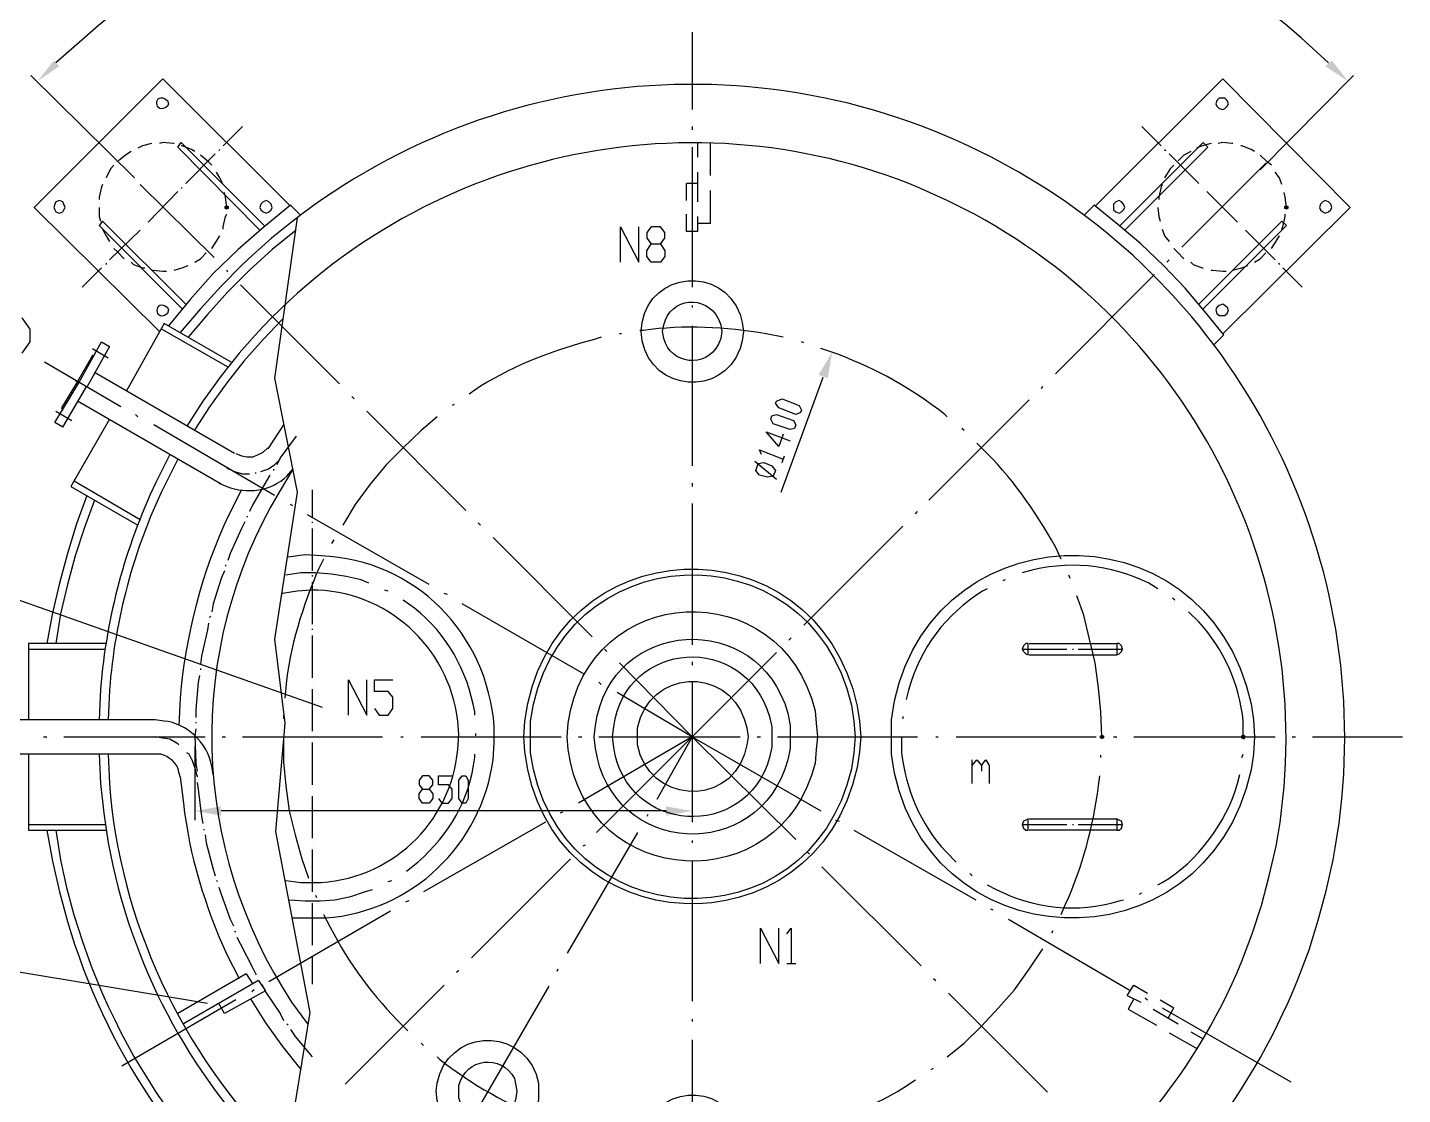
# Model space of a CAD drawing. Header units: millimetres. Extents: x -2210 to 6171, y -6737 to 5572.
# Drawn here: x -856 to 1494, y -5194 to -3371 of the extents above; entities that cross this region are included whole.
import ezdxf

# ---------------------------------------------------------------- set-up
doc = ezdxf.new("R2010")
doc.units = ezdxf.units.MM
doc.layers.add('1', color=7, linetype='Continuous')

msp = doc.modelspace()

# ---------------------------------------------------------------- hatches: boundary and pattern name
h = msp.add_hatch(color=0)
h.dxf.hatch_style = 2
h.paths.add_polyline_path([(-801.6, -3437.6), (-811.3, -3427.9), (-838.5, -3462.9)])
h = msp.add_hatch(color=0)
h.dxf.hatch_style = 2
h.paths.add_polyline_path([(1373.5, -3427.9), (1361.9, -3437.6), (1400.8, -3462.9)])
h = msp.add_hatch(color=0)
h.dxf.hatch_style = 2
h.paths.add_polyline_path([(-515.6, -3682.7), (-519.5, -3680.8), (-519.5, -3676.9), (-515.6, -3674.9), (-511.7, -3676.9), (-511.7, -3680.8)])
h = msp.add_hatch(color=0)
h.dxf.hatch_style = 2
h.paths.add_polyline_path([(1295.7, -3682.7), (1291.8, -3680.8), (1291.8, -3676.9), (1295.7, -3674.9), (1299.6, -3676.9), (1299.6, -3680.8)])
h = msp.add_hatch(color=0)
h.dxf.hatch_style = 2
h.paths.add_polyline_path([(496.1, -3964.8), (511.7, -3970.7), (519.4, -3925.9)])
h = msp.add_hatch(color=0)
h.dxf.hatch_style = 2
h.paths.add_polyline_path([(980.5, -4587.4), (976.6, -4585.5), (976.6, -4581.6), (980.5, -4579.6), (984.4, -4581.6), (984.4, -4585.5)])
h = msp.add_hatch(color=0)
h.dxf.hatch_style = 2
h.paths.add_polyline_path([(1221.8, -4587.4), (1217.9, -4585.5), (1217.9, -4581.6), (1221.8, -4579.6), (1223.7, -4579.6), (1225.7, -4581.6), (1225.7, -4585.5), (1223.7, -4587.4)])
h = msp.add_hatch(color=0)
h.dxf.hatch_style = 2
h.paths.add_polyline_path([(-525.3, -4702.2), (-525.3, -4717.8), (-570, -4710)])
h = msp.add_hatch(color=0)
h.dxf.hatch_style = 2
h.paths.add_polyline_path([(235.4, -4702.2), (235.4, -4717.8), (280.1, -4710)])

# ---------------------------------------------------------------- linework, layer by layer
at = {"layer": '1', "color": 0, "lineweight": 25}
for points in [[(280.1, -3379.2), (280.1, -3511.5)], [(-673.2, -3628.3), (-850.2, -3453.2)], [(1251, -3614.6), (1410.5, -3453.2)], [(-624.5, -3459), (-844.4, -3678.8), (-630.4, -3890.9)], [(-406.6, -3676.9), (-624.5, -3459)], [(968.9, -3676.9), (1186.8, -3459)], [(1186.8, -3459), (1404.7, -3678.8), (1186.8, -3894.8)], [(1196.5, -3501.8), (1194.5, -3496), (1190.7, -3492.1), (1186.8, -3492.1), (1180.9, -3492.1), (1177, -3496), (1175.1, -3501.8), (1177, -3505.7), (1180.9, -3509.6), (1186.8, -3511.5), (1190.7, -3509.6), (1194.5, -3505.7), (1196.5, -3501.8)], [(-488.3, -3540.7), (-521.4, -3573.8)], [(280.1, -3540.7), (280.1, -3546.5)], [(1048.6, -3540.7), (1081.7, -3573.8)], [(-644, -3569.9), (-659.5, -3573.8), (-667.3, -3577.7)], [(-605.1, -3569.9), (-607, -3569.9), (-624.5, -3567.9), (-630.4, -3569.9)], [(-599.2, -3575.7), (-593.4, -3567.9), (-451.4, -3710)], [(289.9, -3593.2), (289.9, -3567.9)], [(311.3, -3624.4), (311.3, -3569.9)], [(1161.5, -3575.7), (1153.7, -3567.9), (1011.7, -3710)], [(1167.3, -3569.9), (1151.7, -3573.8), (1142, -3577.7)], [(1204.3, -3569.9), (1202.3, -3569.9), (1186.8, -3567.9), (1179, -3569.9)], [(-679, -3583.5), (-688.7, -3589.3), (-700.4, -3599.1)], [(-599.2, -3575.7), (-459.2, -3717.8)], [(-570, -3583.5), (-575.9, -3579.6), (-591.4, -3573.8), (-593.4, -3573.8)], [(-535, -3587.4), (-585.6, -3638)], [(-540.9, -3606.9), (-546.7, -3601), (-560.3, -3589.3)], [(-527.2, -3579.6), (-529.2, -3581.6)], [(280.1, -3575.7), (280.1, -3815)], [(1161.5, -3575.7), (1019.4, -3717.8)], [(1087.5, -3579.6), (1089.5, -3581.6)], [(1095.3, -3587.4), (1145.9, -3638)], [(1132.3, -3583.5), (1120.6, -3589.3), (1110.9, -3599.1)], [(1241.2, -3583.5), (1235.4, -3579.6), (1219.8, -3573.8), (1217.9, -3573.8)], [(1270.4, -3606.9), (1262.6, -3601), (1251, -3589.3)], [(-708.2, -3606.9), (-714, -3612.7), (-721.8, -3628.3), (-721.8, -3628.3)], [(-521.4, -3639.9), (-527.2, -3628.3), (-533.1, -3618.5)], [(289.9, -3669.1), (289.9, -3618.5)], [(1103.1, -3606.9), (1097.3, -3612.7), (1087.5, -3628.3), (1087.5, -3628.3)], [(1116.7, -3746.9), (1260.7, -3603)], [(1287.9, -3639.9), (1284, -3628.3), (1276.3, -3618.5)], [(-727.6, -3639.9), (-729.6, -3643.8), (-733.5, -3661.3), (-733.5, -3665.2)], [(-537, -3764.4), (-663.4, -3639.9)], [(270.4, -3667.2), (270.4, -3638)], [(289.9, -3638), (270.4, -3638)], [(1083.6, -3639.9), (1081.7, -3643.8), (1077.8, -3661.3), (1077.8, -3665.2)], [(-599.2, -3651.6), (-649.8, -3704.1)], [(-591.4, -3645.8), (-593.4, -3645.8)], [(-515.6, -3678.8), (-517.5, -3661.3), (-519.5, -3653.5)], [(311.3, -3706.1), (311.3, -3649.7)], [(1153.7, -3645.8), (1153.7, -3645.8)], [(1159.5, -3651.6), (1212.1, -3704.1)], [(1295.7, -3678.8), (1293.8, -3661.3), (1291.8, -3653.5)], [(-791.8, -3678.8), (-793.8, -3673), (-795.7, -3669.1), (-801.6, -3667.2), (-807.4, -3669.1), (-809.3, -3673), (-811.3, -3678.8), (-809.3, -3682.7), (-807.4, -3686.6), (-801.6, -3688.6), (-795.7, -3686.6), (-793.8, -3682.7), (-791.8, -3678.8)], [(-733.5, -3678.8), (-733.5, -3694.4), (-731.5, -3702.2)], [(-406.6, -3674.9), (-451.4, -3711.9), (-496.1, -3750.8), (-538.9, -3791.7), (-577.8, -3836.4), (-614.8, -3881.2)], [(-437.8, -3678.8), (-439.7, -3673), (-443.6, -3669.1), (-447.5, -3667.2), (-453.3, -3669.1), (-457.2, -3673), (-459.2, -3678.8), (-457.2, -3682.7), (-453.3, -3686.6), (-447.5, -3688.6), (-443.6, -3686.6), (-439.7, -3682.7), (-437.8, -3678.8)], [(-389.1, -3692.5), (-406.6, -3674.9)], [(949.4, -3692.5), (966.9, -3674.9)], [(1188.7, -3896.7), (1155.6, -3855.9), (1122.6, -3817), (1085.6, -3778.1), (1046.7, -3741.1), (1007.8, -3708), (966.9, -3674.9)], [(1019.4, -3678.8), (1017.5, -3673), (1013.6, -3669.1), (1009.7, -3667.2), (1003.9, -3669.1), (1000, -3673), (1000, -3678.8), (1000, -3682.7), (1003.9, -3686.6), (1009.7, -3688.6), (1013.6, -3686.6), (1017.5, -3682.7), (1019.4, -3678.8)], [(1075.9, -3678.8), (1077.8, -3694.4), (1079.8, -3702.2)], [(1373.5, -3678.8), (1371.6, -3673), (1367.7, -3669.1), (1361.9, -3667.2), (1358, -3669.1), (1354.1, -3673), (1352.1, -3678.8), (1354.1, -3682.7), (1358, -3686.6), (1361.9, -3688.6), (1367.7, -3686.6), (1371.6, -3682.7), (1373.5, -3678.8)], [(-727.6, -3702.2), (-733.5, -3710), (-591.4, -3852)], [(-727.6, -3702.2), (-585.6, -3844.2)], [(-657.6, -3710), (-657.6, -3710)], [(-521.4, -3715.8), (-521.4, -3711.9), (-517.5, -3694.4), (-515.6, -3690.5)], [(-395, -3696.4), (-433.9, -3970.7)], [(157.6, -3772.2), (157.6, -3711.9), (188.7, -3772.2), (188.7, -3711.9)], [(210.1, -3772.2), (202.3, -3762.5), (202.3, -3752.8), (210.1, -3741.1), (225.7, -3741.1), (233.5, -3731.4), (233.5, -3721.6), (225.7, -3711.9), (210.1, -3711.9), (202.3, -3721.6), (202.3, -3731.4), (210.1, -3741.1)], [(270.4, -3719.7), (270.4, -3690.5)], [(289.9, -3719.7), (289.9, -3694.4)], [(311.3, -3706.1), (289.9, -3706.1)], [(1287.9, -3702.2), (1145.9, -3844.2)], [(1287.9, -3702.2), (1295.7, -3710), (1153.7, -3852)], [(1217.9, -3710), (1217.9, -3710)], [(1287.9, -3715.8), (1289.9, -3711.9), (1293.8, -3694.4), (1293.8, -3690.5)], [(-727.6, -3715.8), (-721.8, -3727.5), (-716, -3737.2)], [(-663.4, -3717.8), (-716, -3768.3)], [(-396.9, -3717.8), (-437.8, -3750.8), (-476.7, -3785.8), (-513.6, -3822.8), (-548.6, -3861.7), (-581.7, -3900.6)], [(-540.9, -3748.9), (-537, -3743), (-527.2, -3727.5), (-527.2, -3727.5)], [(289.9, -3719.7), (270.4, -3719.7)], [(1083.6, -3715.8), (1087.5, -3727.5), (1095.3, -3737.2)], [(1225.7, -3717.8), (1276.3, -3768.3)], [(1270.4, -3748.9), (1274.3, -3743), (1284, -3727.5), (1284, -3727.5)], [(-708.2, -3748.9), (-702.3, -3754.7), (-690.7, -3766.4)], [(-570, -3772.2), (-560.3, -3766.4), (-550.6, -3756.7)], [(225.7, -3741.1), (233.5, -3752.8), (233.5, -3762.5), (225.7, -3772.2), (210.1, -3772.2)], [(1103.1, -3748.9), (1108.9, -3754.7), (1120.6, -3766.4)], [(1241.2, -3772.2), (1251, -3766.4), (1260.7, -3756.7)], [(-729.6, -3782), (-762.7, -3815)], [(-721.8, -3774.2), (-721.8, -3776.1)], [(-679, -3772.2), (-675.1, -3776.1), (-659.5, -3782), (-655.7, -3782)], [(-605.1, -3785.8), (-591.4, -3782), (-581.7, -3778.1)], [(1091.4, -3772.2), (1095.3, -3768.3)], [(1132.3, -3772.2), (1136.2, -3776.1), (1151.7, -3782), (1153.7, -3782)], [(1204.3, -3785.8), (1219.8, -3782), (1229.6, -3778.1)], [(1282.1, -3774.2), (1284, -3776.1)], [(1289.9, -3782), (1322.9, -3815)], [(-644, -3785.8), (-642, -3785.8), (-624.5, -3787.8), (-618.7, -3787.8)], [(-513.6, -3789.7), (-515.6, -3785.8)], [(900.8, -3962.9), (1070, -3793.6)], [(1167.3, -3785.8), (1169.3, -3785.8), (1186.8, -3787.8), (1192.6, -3787.8)], [(-323, -3980.4), (-492.2, -3811.1)], [(280.1, -3846.2), (280.1, -3850)], [(1196.5, -3853.9), (1194.5, -3850), (1190.7, -3846.2), (1186.8, -3844.2), (1180.9, -3846.2), (1177, -3850), (1175.1, -3853.9), (1177, -3859.8), (1180.9, -3863.7), (1186.8, -3863.7), (1190.7, -3863.7), (1194.5, -3859.8), (1196.5, -3853.9)], [(-865.8, -3867.6), (-852.2, -3887), (-852.2, -3908.4), (-865.8, -3927.9)], [(-507.8, -3943.4), (-622.6, -3877.3), (-686.8, -3992.1)], [(-420.2, -3869.5), (-453.3, -3904.5), (-486.4, -3941.5), (-515.6, -3978.5), (-544.8, -4019.3), (-570, -4058.2)], [(-626.5, -3887), (-513.6, -3951.2)], [(159.5, -3894.8), (155.6, -3894.8)], [(280.1, -3881.2), (280.1, -4120.5)], [(1171.2, -3914.2), (1188.7, -3896.7)], [(-768.5, -3978.5), (-729.6, -3908.4), (-716, -3916.2)], [(-716, -3916.2), (-754.9, -3986.2)], [(-745.1, -3920.1), (-717.9, -3935.7)], [(470.8, -3910.4), (466.9, -3908.4)], [(-696.5, -4019.3), (-826.9, -3943.4)], [(-741.3, -3931.8), (-745.1, -3931.8), (-770.4, -3976.5)], [(-502, -4099.1), (-741.3, -3960.9)], [(-433.9, -3970.7), (-395, -4165.2)], [(431.9, -4165.2), (503.9, -3968.7)], [(-795.7, -4054.3), (-809.3, -4046.5), (-768.5, -3978.5)], [(-770.4, -3976.5), (-797.7, -4021.3)], [(-795.7, -4054.3), (-754.9, -3984.3)], [(-774.3, -3974.6), (-766.5, -3978.5)], [(877.4, -3988.2), (879.4, -3984.3)], [(-525.3, -4151.6), (-770.4, -4009.6)], [(-297.7, -4005.7), (-301.6, -4001.8)], [(-126.5, -4015.4), (-130.4, -4017.4)], [(465, -4029), (457.2, -4032.9), (428, -4021.3), (422.2, -4013.5), (424.1, -4009.6), (433.8, -4005.7), (463, -4017.4), (466.9, -4025.1), (465, -4029)], [(684.8, -4178.8), (856, -4007.6)], [(-807.4, -4027.1), (-780.2, -4042.7)], [(-797.7, -4021.3), (-795.7, -4025.1)], [(-716, -4040.7), (-782.1, -4155.5)], [(-667.3, -4036.8), (-671.2, -4032.9)], [(-155.7, -4036.8), (-182.9, -4060.2), (-214, -4089.3), (-243.2, -4118.5), (-270.4, -4151.6), (-295.7, -4186.6), (-317.1, -4221.6)], [(-107, -4196.4), (-276.3, -4027.1)], [(455.2, -4056.3), (447.5, -4058.2), (418.3, -4048.5), (414.4, -4040.7), (416.3, -4034.9), (424.1, -4032.9), (453.3, -4042.7), (457.2, -4050.4), (455.2, -4056.3)], [(-433.9, -4171.1), (-640.1, -4050.4)], [(-418.3, -4050.4), (-445.5, -4091.3)], [(435.8, -4066), (428, -4087.4), (406.6, -4062.1), (447.5, -4077.7)], [(745.1, -4060.2), (741.2, -4056.3)], [(-396.9, -4069.9), (-424.1, -4106.9), (-430, -4118.5)], [(-500, -4099.1), (-490.3, -4103), (-480.6, -4104.9), (-470.8, -4104.9), (-461.1, -4101), (-453.3, -4097.1), (-445.5, -4089.3)], [(-457.2, -4130.2), (-445.5, -4126.3), (-433.9, -4118.5), (-424.1, -4108.8)], [(424.1, -4143.8), (387.1, -4112.7)], [(398.8, -4101), (394.9, -4093.2), (435.8, -4108.8)], [(433.8, -4114.6), (437.7, -4103)], [(-515.6, -4124.4), (-502, -4130.2), (-488.3, -4134.1), (-476.7, -4134.1)], [(-441.6, -4136), (-447.5, -4145.8), (-470.8, -4186.6), (-476.7, -4198.3)], [(-466.9, -4132.1), (-465, -4132.1)], [(-435.8, -4126.3), (-435.8, -4128.3)], [(418.3, -4138), (408.6, -4139.9), (394.9, -4136), (389.1, -4128.3), (393, -4116.6), (402.7, -4114.6), (416.3, -4120.5), (422.2, -4128.3), (418.3, -4138)], [(-782.1, -4155.5), (-667.3, -4221.6)], [(-776.3, -4145.8), (-663.4, -4211.9)], [(280.1, -4149.7), (280.1, -4155.5)], [(-754.9, -4171.1), (-772.4, -4219.7), (-787.9, -4270.3), (-801.6, -4320.9), (-813.2, -4371.4), (-823, -4424)], [(-741.3, -4178.8), (-758.8, -4225.5), (-774.3, -4274.2), (-787.9, -4322.8), (-799.6, -4373.4), (-807.4, -4424)], [(-395, -4165.2), (-433.9, -4416.2)], [(-369.7, -4161.3), (-369.7, -4208)], [(-480.6, -4206.1), (-480.6, -4208)], [(-402.7, -4188.6), (-406.6, -4186.6)], [(-169.3, -4322.8), (-377.4, -4204.1)], [(280.1, -4184.7), (280.1, -4425.9)], [(661.5, -4202.2), (665.4, -4198.3)], [(-484.4, -4215.8), (-490.3, -4227.5), (-509.7, -4270.3), (-513.6, -4282)], [(-369.7, -4215.8), (-369.7, -4217.8)], [(-369.7, -4227.5), (-369.7, -4299.5)], [(-81.7, -4221.6), (-85.6, -4217.8)], [(470.8, -4392.8), (640.1, -4223.6)], [(-332.7, -4246.9), (-336.6, -4252.8)], [(108.9, -4412.3), (-60.3, -4243)], [(-1062.3, -4282), (-352.2, -4532.9)], [(-519.5, -4299.5), (-525.3, -4313.1), (-538.9, -4355.9), (-540.9, -4369.5)], [(-517.5, -4289.7), (-517.5, -4291.7)], [(-272.4, -4320.9), (-286, -4315), (-311.3, -4309.2), (-336.6, -4305.3), (-363.8, -4303.4), (-389.1, -4303.4), (-414.4, -4307.2)], [(-369.7, -4307.2), (-369.7, -4309.2)], [(-369.7, -4318.9), (-369.7, -4390.9)], [(815.2, -4315), (811.3, -4317)], [(926.1, -4313.1), (924.1, -4307.2)], [(-239.3, -4334.5), (-245.1, -4332.5)], [(-138.1, -4340.3), (-144, -4338.4)], [(980.5, -4583.5), (978.6, -4540.7), (974.7, -4499.9), (968.9, -4457.1), (959.1, -4416.2), (949.4, -4375.3), (937.7, -4342.3)], [(1105, -4350), (1101.2, -4346.2)], [(95.3, -4476.5), (-112.9, -4355.9)], [(-546.7, -4389), (-548.6, -4400.6), (-558.4, -4445.4), (-560.3, -4459)], [(-542.8, -4377.3), (-544.8, -4379.2)], [(-433.9, -4416.2), (-416.4, -4560.2)], [(-369.7, -4398.7), (-369.7, -4400.6)], [(-369.7, -4410.4), (-369.7, -4482.3)], [(445.5, -4418.1), (449.4, -4414.2)], [(-721.8, -4424), (-854.1, -4424), (-854.1, -4554.3)], [(-854.1, -4433.7), (-723.7, -4433.7)], [(134.2, -4437.6), (130.3, -4433.7)], [(280.1, -4583.5), (424.1, -4439.5)], [(854.1, -4424), (850.2, -4424), (846.3, -4427.9), (844.3, -4433.7), (846.3, -4437.6), (850.2, -4441.5), (854.1, -4443.4), (854.1, -4424)], [(844.3, -4433.7), (920.2, -4433.7)], [(856, -4424), (1005.8, -4424)], [(930, -4433.7), (931.9, -4433.7)], [(939.7, -4433.7), (1015.6, -4433.7)], [(1005.8, -4424), (1005.8, -4443.4)], [(1005.8, -4443.4), (1009.7, -4441.5), (1013.6, -4437.6), (1015.6, -4433.7), (1013.6, -4427.9), (1009.7, -4424), (1005.8, -4424)], [(280.1, -4583.5), (155.6, -4457.1)], [(280.1, -4455.1), (280.1, -4460.9)], [(856, -4443.4), (1005.8, -4443.4)], [(-562.3, -4478.5), (-564.2, -4490.1), (-568.1, -4536.8), (-568.1, -4550.4)], [(-560.3, -4466.8), (-560.3, -4468.7)], [(-307.4, -4546.5), (-307.4, -4486.2), (-276.3, -4546.5), (-276.3, -4486.2)], [(-262.7, -4534.9), (-254.9, -4546.5), (-239.3, -4546.5), (-231.5, -4534.9), (-231.5, -4515.4), (-239.3, -4505.7), (-262.7, -4505.7), (-262.7, -4486.2), (-231.5, -4486.2)], [(-369.7, -4492.1), (-369.7, -4492.1)], [(-369.7, -4501.8), (-369.7, -4573.8)], [(124.5, -4494), (120.6, -4490.1)], [(280.1, -4583.5), (151.7, -4507.6)], [(280.1, -4490.1), (280.1, -4729.4)], [(-638.1, -4554.3), (-916.4, -4554.3)], [(-568.1, -4558.2), (-568.1, -4560.2)], [(-418.3, -4546.5), (-418.3, -4552.4)], [(640.1, -4548.5), (640.1, -4552.4)], [(-568.1, -4569.9), (-570, -4581.6), (-568.1, -4628.3), (-566.2, -4641.9)], [(-416.4, -4560.2), (-431.9, -4745)], [(-89.5, -4581.6), (-89.5, -4577.7)], [(-828.8, -4583.5), (-823, -4583.5)], [(-793.8, -4583.5), (-552.5, -4583.5)], [(-597.3, -4597.1), (-599.2, -4595.2), (-612.9, -4587.4), (-624.5, -4585.5), (-638.1, -4583.5)], [(-589.5, -4603), (-589.5, -4603), (-589.5, -4603)], [(-570, -4599.1), (-570, -4725.5)], [(-523.4, -4583.5), (-517.5, -4583.5)], [(-488.3, -4583.5), (-249, -4583.5)], [(-418.3, -4583.5), (-418.3, -4626.3), (-414.4, -4667.2), (-408.6, -4710), (-398.8, -4750.8), (-387.2, -4791.7), (-375.5, -4824.8)], [(-369.7, -4583.5), (-369.7, -4583.5)], [(-369.7, -4593.2), (-369.7, -4665.2)], [(-217.9, -4583.5), (-214, -4583.5)], [(-182.9, -4583.5), (56.4, -4583.5)], [(280.1, -4583.5), (85.6, -4696.4)], [(85.6, -4583.5), (91.4, -4583.5)], [(280.1, -4583.5), (116.7, -4746.9)], [(120.6, -4583.5), (361.9, -4583.5)], [(280.1, -4583.5), (219.8, -4690.5)], [(280.1, -4583.5), (500, -4710)], [(280.1, -4583.5), (457.2, -4758.6)], [(280.1, -4599.1), (280.1, -4725.5)], [(391, -4583.5), (396.9, -4583.5)], [(426.1, -4583.5), (665.4, -4583.5)], [(696.5, -4583.5), (700.4, -4583.5)], [(731.5, -4583.5), (970.8, -4583.5)], [(1000, -4583.5), (1005.8, -4583.5)], [(1035, -4583.5), (1276.3, -4583.5)], [(1305.4, -4583.5), (1311.3, -4583.5)], [(1340.5, -4583.5), (1494.2, -4583.5)], [(-638.1, -4612.7), (-916.4, -4612.7)], [(-854.1, -4612.7), (-854.1, -4743)], [(-566.2, -4649.7), (-570, -4636), (-573.9, -4624.4), (-579.8, -4612.7), (-583.7, -4610.7)], [(758.7, -4663.3), (758.7, -4622.4)], [(758.7, -4632.1), (766.5, -4622.4), (774.3, -4632.1), (774.3, -4641.9)], [(774.3, -4632.1), (782.1, -4622.4), (787.9, -4632.1), (787.9, -4663.3)], [(978.6, -4618.5), (978.6, -4614.6)], [(1219.8, -4618.5), (1221.8, -4612.7)], [(-566.2, -4649.7), (-566.2, -4651.6)], [(-180.9, -4696.4), (-186.8, -4688.6), (-186.8, -4680.8), (-180.9, -4673), (-169.3, -4673), (-163.4, -4665.2), (-163.4, -4657.4), (-169.3, -4649.7), (-180.9, -4649.7), (-186.8, -4657.4), (-186.8, -4665.2), (-180.9, -4673)], [(-153.7, -4688.6), (-147.9, -4696.4), (-136.2, -4696.4), (-130.4, -4688.6), (-130.4, -4673), (-136.2, -4665.2), (-153.7, -4665.2), (-153.7, -4649.7), (-130.4, -4649.7)], [(-112.9, -4696.4), (-118.7, -4688.6), (-118.7, -4657.4), (-112.9, -4649.7), (-107, -4649.7), (-103.1, -4657.4), (-103.1, -4688.6), (-107, -4696.4), (-112.9, -4696.4)], [(-566.2, -4661.3), (-564.2, -4673), (-558.4, -4719.7), (-556.4, -4731.4)], [(-369.7, -4674.9), (-369.7, -4674.9)], [(-169.3, -4673), (-163.4, -4680.8), (-163.4, -4688.6), (-169.3, -4696.4), (-180.9, -4696.4)], [(-369.7, -4684.7), (-369.7, -4756.7)], [(235.4, -4710), (-525.3, -4710)], [(58.4, -4711.9), (54.5, -4713.9)], [(204.3, -4715.8), (202.3, -4719.7)], [(854.1, -4723.6), (850.2, -4725.5), (846.3, -4727.5), (844.3, -4733.3), (846.3, -4739.2), (850.2, -4743), (854.1, -4743), (854.1, -4723.6)], [(1005.8, -4723.6), (1005.8, -4743), (856, -4743)], [(856, -4723.6), (1005.8, -4723.6)], [(1005.8, -4743), (1009.7, -4743), (1013.6, -4739.2), (1015.6, -4733.3), (1013.6, -4727.5), (1009.7, -4725.5), (1005.8, -4723.6)], [(-854.1, -4733.3), (-723.7, -4733.3)], [(-854.1, -4743), (-721.8, -4743)], [(-554.5, -4741.1), (-554.5, -4743)], [(-431.9, -4745), (-373.6, -5054.3)], [(29.2, -4729.4), (-179, -4848.1)], [(186.8, -4746.9), (66.1, -4953.2)], [(525.3, -4725.5), (531.1, -4727.5)], [(556.4, -4743), (764.6, -4861.7)], [(844.3, -4733.3), (920.2, -4733.3)], [(930, -4733.3), (931.9, -4733.3)], [(939.7, -4733.3), (1015.6, -4733.3)], [(-552.5, -4750.8), (-550.6, -4764.4), (-538.9, -4809.2), (-535, -4820.9)], [(-369.7, -4766.4), (-369.7, -4766.4)], [(97.3, -4768.3), (93.4, -4770.3)], [(280.1, -4760.6), (280.1, -4764.4)], [(-369.7, -4776.1), (-369.7, -4848.1)], [(72, -4791.7), (-97.3, -4960.9)], [(476.6, -4780), (480.5, -4783.9)], [(280.1, -4795.6), (280.1, -5034.9)], [(501.9, -4805.3), (671.2, -4974.6)], [(754.9, -4817), (758.7, -4820.9)], [(-533.1, -4828.6), (-531.1, -4830.6)], [(-529.2, -4840.3), (-525.3, -4852), (-509.7, -4894.8), (-503.9, -4906.5)], [(-239.3, -4830.6), (-233.5, -4828.6)], [(-408.6, -4861.7), (-381.3, -4863.7), (-356, -4863.7), (-330.7, -4861.7), (-303.5, -4855.9), (-280.2, -4848.1), (-266.5, -4844.2)], [(-369.7, -4857.8), (-369.7, -4857.8)], [(-363.8, -4853.9), (-361.9, -4857.8)], [(-204.3, -4863.7), (-210.1, -4865.6)], [(1044.7, -4852), (1048.6, -4850)], [(-235.4, -4881.2), (-443.6, -5001.8)], [(-369.7, -4867.6), (-369.7, -4939.5)], [(789.9, -4877.3), (793.8, -4879.2)], [(396.9, -4970.7), (396.9, -4910.4), (428, -4970.7), (428, -4910.4)], [(441.6, -4920.1), (449.4, -4910.4), (449.4, -4970.7)], [(821, -4894.8), (1027.2, -5015.4)], [(-548.6, -5038.8), (-1231.5, -4925.9), (-1332.7, -4925.9)], [(-502, -4916.2), (-500, -4916.2)], [(-498.1, -4925.9), (-492.2, -4937.6), (-470.8, -4978.5), (-465, -4990.1)], [(894.9, -4918.1), (896.9, -4914.2)], [(-369.7, -4949.3), (-369.7, -4949.3)], [(715.9, -5130.2), (745.1, -5106.9), (774.3, -5077.7), (803.5, -5046.5), (830.7, -5015.4), (856, -4980.4), (879.4, -4945.4)], [(-369.7, -4959), (-369.7, -5005.7)], [(-118.7, -4982.3), (-122.6, -4986.2)], [(50.6, -4980.4), (48.6, -4984.3)], [(441.6, -4970.7), (457.2, -4970.7)], [(-482.5, -4988.2), (-599.2, -5056.3)], [(-461.1, -4999.9), (-589.5, -5073.8)], [(-461.1, -4999.9), (-449.4, -5017.4), (-519.5, -5056.3), (-529.2, -5038.8)], [(-482.5, -4988.2), (-470.8, -5005.7)], [(-461.1, -4997.9), (-461.1, -4997.9)], [(-455.3, -5005.7), (-449.4, -5019.3), (-424.1, -5056.3), (-418.3, -5067.9)], [(692.6, -4996), (696.5, -4999.9)], [(-468.9, -5015.4), (-472.8, -5019.3)], [(-144, -5007.6), (-313.2, -5176.9)], [(35, -5009.6), (-85.6, -5217.8)], [(717.9, -5021.3), (887.1, -5190.5)], [(1023.3, -5025.1), (1035, -5007.6)], [(1023.3, -5025.1), (1046.7, -5036.8)], [(1035, -5007.6), (1058.4, -5021.3)], [(1054.5, -5029), (1058.4, -5032.9)], [(-500, -5032.9), (-694.6, -5145.8)], [(-474.7, -5031), (-449.4, -5071.8), (-420.2, -5112.7), (-389.1, -5151.6)], [(1035, -5031), (1025.3, -5048.5), (1073.9, -5075.7)], [(1068.1, -5048.5), (1110.9, -5073.8)], [(1079.8, -5032.9), (1103.1, -5046.5)], [(1083.6, -5046.5), (1303.5, -5173)], [(1093.4, -5064.1), (1103.1, -5046.5)], [(-412.5, -5073.8), (-410.5, -5075.7)], [(-373.6, -5054.3), (-400.8, -5221.6)], [(280.1, -5066), (280.1, -5069.9)], [(-406.6, -5083.5), (-398.8, -5095.2), (-369.7, -5130.2)], [(1095.3, -5089.3), (1144, -5116.6)], [(1132.3, -5087.4), (1153.7, -5099.1)], [(-182.9, -5106.9), (-179, -5110.7)], [(280.1, -5101), (280.1, -5340.3)], [(688.7, -5151.6), (692.6, -5149.7)]]:
    msp.add_lwpolyline(points, dxfattribs=at)
for points, knots in [([(235.4, -2999.9), (235.4, -2999.9), (171.2, -3003.7), (171.2, -3003.7), (-171.2, -3025.1), (-502, -3163.3), (-758.8, -3389), (-758.8, -3389), (-807.4, -3431.8), (-807.4, -3431.8)], [0, 0, 0, 0, 1, 1, 1, 2, 2, 2, 3, 3, 3, 3]), ([(1367.7, -3431.8), (1367.7, -3431.8), (1321, -3389), (1321, -3389), (1060.3, -3163.3), (733.5, -3027.1), (389.1, -3003.7), (389.1, -3003.7), (324.9, -2999.9), (324.9, -2999.9)], [0, 0, 0, 0, 1, 1, 1, 2, 2, 2, 3, 3, 3, 3]), ([(-823, -4743), (-823, -4743), (-813.2, -4795.6), (-813.2, -4795.6), (-813.2, -4795.6), (-801.6, -4848.1), (-801.6, -4848.1), (-801.6, -4848.1), (-787.9, -4898.7), (-787.9, -4898.7), (-657.6, -5336.4), (-280.2, -5647.7), (175.1, -5692.5), (175.1, -5692.5), (227.6, -5696.4), (227.6, -5696.4), (227.6, -5696.4), (282.1, -5698.3), (282.1, -5698.3), (735.4, -5698.3), (1145.9, -5420.1), (1315.2, -4997.9), (1315.2, -4997.9), (1334.6, -4947.3), (1334.6, -4947.3), (1334.6, -4947.3), (1350.2, -4896.7), (1350.2, -4896.7), (1350.2, -4896.7), (1363.8, -4846.2), (1363.8, -4846.2), (1363.8, -4846.2), (1375.5, -4793.6), (1375.5, -4793.6), (1461.1, -4348.1), (1266.5, -3890.9), (883.3, -3645.8), (883.3, -3645.8), (838.5, -3618.5), (838.5, -3618.5), (838.5, -3618.5), (791.8, -3593.2), (791.8, -3593.2), (369.6, -3375.3), (-144, -3447.3), (-488.3, -3776.1), (-488.3, -3776.1), (-525.3, -3813.1), (-525.3, -3813.1), (-525.3, -3813.1), (-560.3, -3852), (-560.3, -3852), (-560.3, -3852), (-595.3, -3892.8), (-595.3, -3892.8)], [0, 0, 0, 0, 1, 1, 1, 2, 2, 2, 3, 3, 3, 4, 4, 4, 5, 5, 5, 6, 6, 6, 7, 7, 7, 8, 8, 8, 9, 9, 9, 10, 10, 10, 11, 11, 11, 12, 12, 12, 13, 13, 13, 14, 14, 14, 15, 15, 15, 16, 16, 16, 17, 17, 17, 18, 18, 18, 18]), ([(-733.5, -4612.7), (-733.5, -4612.7), (-731.5, -4663.3), (-731.5, -4663.3), (-731.5, -4663.3), (-725.7, -4713.9), (-725.7, -4713.9), (-725.7, -4713.9), (-717.9, -4764.4), (-717.9, -4764.4), (-642, -5180.8), (-319.1, -5505.7), (99.2, -5581.6), (99.2, -5581.6), (149.8, -5589.3), (149.8, -5589.3), (149.8, -5589.3), (200.4, -5595.2), (200.4, -5595.2), (640.1, -5628.3), (1050.6, -5375.3), (1219.8, -4966.8), (1219.8, -4966.8), (1237.3, -4920.1), (1237.3, -4920.1), (1237.3, -4920.1), (1252.9, -4871.4), (1252.9, -4871.4), (1252.9, -4871.4), (1266.5, -4820.9), (1266.5, -4820.9), (1266.5, -4820.9), (1278.2, -4770.3), (1278.2, -4770.3), (1358, -4336.4), (1149.8, -3900.6), (762.6, -3690.5), (762.6, -3690.5), (715.9, -3667.2), (715.9, -3667.2), (715.9, -3667.2), (669.3, -3645.8), (669.3, -3645.8), (262.6, -3476.5), (-210.1, -3591.3), (-494.2, -3927.9), (-494.2, -3927.9), (-525.3, -3966.8), (-525.3, -3966.8), (-525.3, -3966.8), (-556.4, -4009.6), (-556.4, -4009.6), (-556.4, -4009.6), (-583.7, -4052.4), (-583.7, -4052.4)], [0, 0, 0, 0, 1, 1, 1, 2, 2, 2, 3, 3, 3, 4, 4, 4, 5, 5, 5, 6, 6, 6, 7, 7, 7, 8, 8, 8, 9, 9, 9, 10, 10, 10, 11, 11, 11, 12, 12, 12, 13, 13, 13, 14, 14, 14, 15, 15, 15, 16, 16, 16, 17, 17, 17, 18, 18, 18, 18]), ([(-614.8, -3501.8), (-614.8, -3501.8), (-616.7, -3496), (-616.7, -3496), (-642, -3476.5), (-640.1, -3525.1), (-616.7, -3505.7), (-616.7, -3505.7), (-614.8, -3501.8), (-614.8, -3501.8)], [0, 0, 0, 0, 1, 1, 1, 2, 2, 2, 3, 3, 3, 3]), ([(367.7, -3890.9), (367.7, -3890.9), (365.7, -3875.3), (365.7, -3875.3), (365.7, -3875.3), (361.9, -3861.7), (361.9, -3861.7), (330.7, -3778.1), (210.1, -3787.8), (194.5, -3875.3), (194.5, -3875.3), (192.6, -3890.9), (192.6, -3890.9), (192.6, -3890.9), (194.5, -3906.5), (194.5, -3906.5), (212.1, -3994), (330.7, -4003.7), (361.9, -3920.1), (361.9, -3920.1), (365.7, -3906.5), (365.7, -3906.5), (365.7, -3906.5), (367.7, -3890.9), (367.7, -3890.9)], [0, 0, 0, 0, 1, 1, 1, 2, 2, 2, 3, 3, 3, 4, 4, 4, 5, 5, 5, 6, 6, 6, 7, 7, 7, 8, 8, 8, 8]), ([(-614.8, -3853.9), (-614.8, -3853.9), (-616.7, -3850), (-616.7, -3850), (-640.1, -3830.6), (-640.1, -3879.2), (-616.7, -3859.8), (-616.7, -3859.8), (-614.8, -3853.9), (-614.8, -3853.9)], [0, 0, 0, 0, 1, 1, 1, 2, 2, 2, 3, 3, 3, 3]), ([(330.7, -3890.9), (330.7, -3890.9), (328.8, -3879.2), (328.8, -3879.2), (328.8, -3879.2), (324.9, -3869.5), (324.9, -3869.5), (303.5, -3826.7), (243.2, -3832.5), (231.5, -3879.2), (231.5, -3879.2), (229.6, -3890.9), (229.6, -3890.9), (229.6, -3890.9), (231.5, -3902.6), (231.5, -3902.6), (243.2, -3947.3), (303.5, -3955.1), (324.9, -3912.3), (324.9, -3912.3), (328.8, -3902.6), (328.8, -3902.6), (328.8, -3902.6), (330.7, -3890.9), (330.7, -3890.9)], [0, 0, 0, 0, 1, 1, 1, 2, 2, 2, 3, 3, 3, 4, 4, 4, 5, 5, 5, 6, 6, 6, 7, 7, 7, 8, 8, 8, 8]), ([(124.5, -3900.6), (124.5, -3900.6), (112.8, -3904.5), (112.8, -3904.5), (44.7, -3922), (-21.4, -3947.3), (-81.7, -3984.3), (-81.7, -3984.3), (-101.2, -3997.9), (-101.2, -3997.9)], [0, 0, 0, 0, 1, 1, 1, 2, 2, 2, 3, 3, 3, 3]), ([(435.8, -3900.6), (435.8, -3900.6), (406.6, -3894.8), (406.6, -3894.8), (336.6, -3883.1), (266.5, -3879.2), (196.5, -3889), (196.5, -3889), (190.7, -3889), (190.7, -3889)], [0, 0, 0, 0, 1, 1, 1, 2, 2, 2, 3, 3, 3, 3]), ([(715.9, -4036.8), (715.9, -4036.8), (712.1, -4032.9), (712.1, -4032.9), (651.7, -3986.2), (599.2, -3957.1), (529.2, -3929.8), (529.2, -3929.8), (500, -3920.1), (500, -3920.1)], [0, 0, 0, 0, 1, 1, 1, 2, 2, 2, 3, 3, 3, 3]), ([(910.5, -4280), (910.5, -4280), (900.8, -4258.6), (900.8, -4258.6), (865.7, -4196.4), (824.9, -4138), (774.3, -4089.3), (774.3, -4089.3), (766.5, -4081.6), (766.5, -4081.6)], [0, 0, 0, 0, 1, 1, 1, 2, 2, 2, 3, 3, 3, 3]), ([(-612.9, -4101), (-612.9, -4101), (-636.2, -4147.7), (-636.2, -4147.7), (-690.7, -4264.4), (-719.9, -4373.4), (-731.5, -4501.8), (-731.5, -4501.8), (-733.5, -4554.3), (-733.5, -4554.3)], [0, 0, 0, 0, 1, 1, 1, 2, 2, 2, 3, 3, 3, 3]), ([(-599.2, -4108.8), (-599.2, -4108.8), (-622.6, -4155.5), (-622.6, -4155.5), (-675.1, -4264.4), (-706.2, -4381.2), (-716, -4503.7), (-716, -4503.7), (-717.9, -4554.3), (-717.9, -4554.3)], [0, 0, 0, 0, 1, 1, 1, 2, 2, 2, 3, 3, 3, 3]), ([(-402.7, -4126.3), (-402.7, -4126.3), (-426.1, -4165.2), (-426.1, -4165.2), (-587.6, -4437.6), (-577.8, -4772.2), (-404.7, -5036.8), (-404.7, -5036.8), (-377.4, -5073.8), (-377.4, -5073.8)], [0, 0, 0, 0, 1, 1, 1, 2, 2, 2, 3, 3, 3, 3]), ([(-529.2, -4149.7), (-529.2, -4149.7), (-515.6, -4155.5), (-515.6, -4155.5), (-480.6, -4169.1), (-439.7, -4163.3), (-412.5, -4138), (-412.5, -4138), (-402.7, -4126.3), (-402.7, -4126.3)], [0, 0, 0, 0, 1, 1, 1, 2, 2, 2, 3, 3, 3, 3]), ([(-490.3, -4161.3), (-490.3, -4161.3), (-511.7, -4204.1), (-511.7, -4204.1), (-558.4, -4301.4), (-585.6, -4408.4), (-595.3, -4517.4), (-595.3, -4517.4), (-597.3, -4564.1), (-597.3, -4564.1)], [0, 0, 0, 0, 1, 1, 1, 2, 2, 2, 3, 3, 3, 3]), ([(1241.2, -4583.5), (1241.2, -4583.5), (1239.3, -4554.3), (1239.3, -4554.3), (1239.3, -4554.3), (1235.4, -4527.1), (1235.4, -4527.1), (1157.6, -4173), (665.4, -4196.4), (620.6, -4554.3), (620.6, -4554.3), (620.6, -4583.5), (620.6, -4583.5), (620.6, -4583.5), (620.6, -4612.7), (620.6, -4612.7), (665.4, -4970.7), (1157.6, -4992.1), (1235.4, -4639.9), (1235.4, -4639.9), (1239.3, -4612.7), (1239.3, -4612.7), (1239.3, -4612.7), (1241.2, -4583.5), (1241.2, -4583.5)], [0, 0, 0, 0, 1, 1, 1, 2, 2, 2, 3, 3, 3, 4, 4, 4, 5, 5, 5, 6, 6, 6, 7, 7, 7, 8, 8, 8, 8]), ([(568.1, -4583.5), (568.1, -4583.5), (566.1, -4556.3), (566.1, -4556.3), (566.1, -4556.3), (562.2, -4531), (562.2, -4531), (490.3, -4204.1), (35, -4225.5), (-5.8, -4556.3), (-5.8, -4556.3), (-7.8, -4583.5), (-7.8, -4583.5), (-7.8, -4583.5), (-5.8, -4608.8), (-5.8, -4608.8), (33.1, -4939.5), (490.3, -4960.9), (562.2, -4636), (562.2, -4636), (566.1, -4608.8), (566.1, -4608.8), (566.1, -4608.8), (568.1, -4583.5), (568.1, -4583.5)], [0, 0, 0, 0, 1, 1, 1, 2, 2, 2, 3, 3, 3, 4, 4, 4, 5, 5, 5, 6, 6, 6, 7, 7, 7, 8, 8, 8, 8]), ([(558.4, -4583.5), (558.4, -4583.5), (556.4, -4556.3), (556.4, -4556.3), (556.4, -4556.3), (552.5, -4529), (552.5, -4529), (478.6, -4217.8), (46.7, -4239.2), (3.9, -4556.3), (3.9, -4556.3), (3.9, -4583.5), (3.9, -4583.5), (3.9, -4583.5), (3.9, -4610.7), (3.9, -4610.7), (46.7, -4925.9), (478.6, -4949.3), (552.5, -4638), (552.5, -4638), (556.4, -4610.7), (556.4, -4610.7), (556.4, -4610.7), (558.4, -4583.5), (558.4, -4583.5)], [0, 0, 0, 0, 1, 1, 1, 2, 2, 2, 3, 3, 3, 4, 4, 4, 5, 5, 5, 6, 6, 6, 7, 7, 7, 8, 8, 8, 8]), ([(-402.7, -4892.8), (-402.7, -4892.8), (-373.6, -4892.8), (-373.6, -4892.8), (-373.6, -4892.8), (-346.3, -4892.8), (-346.3, -4892.8), (-198.5, -4881.2), (-79.8, -4768.3), (-60.3, -4622.4), (-60.3, -4622.4), (-58.4, -4593.2), (-58.4, -4593.2), (-58.4, -4593.2), (-58.4, -4566), (-58.4, -4566), (-70, -4406.5), (-194.6, -4280), (-354.1, -4274.2), (-354.1, -4274.2), (-381.3, -4272.2), (-381.3, -4272.2), (-381.3, -4272.2), (-410.5, -4276.1), (-410.5, -4276.1)], [0, 0, 0, 0, 1, 1, 1, 2, 2, 2, 3, 3, 3, 4, 4, 4, 5, 5, 5, 6, 6, 6, 7, 7, 7, 8, 8, 8, 8]), ([(-350.2, -4280), (-350.2, -4280), (-358, -4295.6), (-358, -4295.6), (-385.2, -4357.8), (-408.6, -4431.8), (-414.4, -4499.9), (-414.4, -4499.9), (-416.4, -4517.4), (-416.4, -4517.4)], [0, 0, 0, 0, 1, 1, 1, 2, 2, 2, 3, 3, 3, 3]), ([(1075.9, -4330.6), (1075.9, -4330.6), (1060.3, -4320.9), (1060.3, -4320.9), (996.1, -4287.8), (918.3, -4282), (850.2, -4301.4), (850.2, -4301.4), (844.3, -4303.4), (844.3, -4303.4)], [0, 0, 0, 0, 1, 1, 1, 2, 2, 2, 3, 3, 3, 3]), ([(494.2, -4583.5), (494.2, -4583.5), (492.2, -4560.2), (492.2, -4560.2), (492.2, -4560.2), (490.3, -4538.8), (490.3, -4538.8), (431.9, -4301.4), (101.2, -4318.9), (68.1, -4560.2), (68.1, -4560.2), (66.1, -4583.5), (66.1, -4583.5), (66.1, -4583.5), (68.1, -4604.9), (68.1, -4604.9), (99.2, -4846.2), (431.9, -4863.7), (490.3, -4628.3), (490.3, -4628.3), (492.2, -4604.9), (492.2, -4604.9), (492.2, -4604.9), (494.2, -4583.5), (494.2, -4583.5)], [0, 0, 0, 0, 1, 1, 1, 2, 2, 2, 3, 3, 3, 4, 4, 4, 5, 5, 5, 6, 6, 6, 7, 7, 7, 8, 8, 8, 8]), ([(-414.4, -4828.6), (-414.4, -4828.6), (-389.1, -4832.5), (-389.1, -4832.5), (-389.1, -4832.5), (-365.8, -4832.5), (-365.8, -4832.5), (-237.4, -4830.6), (-132.3, -4731.4), (-120.6, -4604.9), (-120.6, -4604.9), (-118.7, -4579.6), (-118.7, -4579.6), (-118.7, -4579.6), (-120.6, -4556.3), (-120.6, -4556.3), (-136.2, -4427.9), (-243.2, -4332.5), (-371.6, -4332.5), (-371.6, -4332.5), (-395, -4334.5), (-395, -4334.5), (-395, -4334.5), (-420.2, -4338.4), (-420.2, -4338.4)], [0, 0, 0, 0, 1, 1, 1, 2, 2, 2, 3, 3, 3, 4, 4, 4, 5, 5, 5, 6, 6, 6, 7, 7, 7, 8, 8, 8, 8]), ([(784, -4330.6), (784, -4330.6), (776.3, -4334.5), (776.3, -4334.5), (714, -4373.4), (669.3, -4431.8), (649.8, -4503.7), (649.8, -4503.7), (645.9, -4519.3), (645.9, -4519.3)], [0, 0, 0, 0, 1, 1, 1, 2, 2, 2, 3, 3, 3, 3]), ([(-91.4, -4546.5), (-91.4, -4546.5), (-91.4, -4540.7), (-91.4, -4540.7), (-105.1, -4468.7), (-138.1, -4408.4), (-194.6, -4363.7), (-194.6, -4363.7), (-214, -4350), (-214, -4350)], [0, 0, 0, 0, 1, 1, 1, 2, 2, 2, 3, 3, 3, 3]), ([(447.5, -4583.5), (447.5, -4583.5), (447.5, -4564.1), (447.5, -4564.1), (447.5, -4564.1), (443.6, -4542.7), (443.6, -4542.7), (393, -4363.7), (140.1, -4379.2), (114.8, -4564.1), (114.8, -4564.1), (112.8, -4583.5), (112.8, -4583.5), (112.8, -4583.5), (114.8, -4603), (114.8, -4603), (142, -4787.8), (394.9, -4801.4), (443.6, -4622.4), (443.6, -4622.4), (447.5, -4603), (447.5, -4603), (447.5, -4603), (447.5, -4583.5), (447.5, -4583.5)], [0, 0, 0, 0, 1, 1, 1, 2, 2, 2, 3, 3, 3, 4, 4, 4, 5, 5, 5, 6, 6, 6, 7, 7, 7, 8, 8, 8, 8]), ([(1221.8, -4583.5), (1221.8, -4583.5), (1221.8, -4556.3), (1221.8, -4556.3), (1215.9, -4494), (1188.7, -4433.7), (1145.9, -4387), (1145.9, -4387), (1128.4, -4369.5), (1128.4, -4369.5)], [0, 0, 0, 0, 1, 1, 1, 2, 2, 2, 3, 3, 3, 3]), ([(416.3, -4583.5), (416.3, -4583.5), (416.3, -4566), (416.3, -4566), (416.3, -4566), (412.4, -4548.5), (412.4, -4548.5), (369.6, -4404.5), (167.3, -4416.2), (145.9, -4566), (145.9, -4566), (144, -4583.5), (144, -4583.5), (144, -4583.5), (145.9, -4601), (145.9, -4601), (167.3, -4748.9), (371.6, -4762.5), (412.4, -4618.5), (412.4, -4618.5), (416.3, -4601), (416.3, -4601), (416.3, -4601), (416.3, -4583.5), (416.3, -4583.5)], [0, 0, 0, 0, 1, 1, 1, 2, 2, 2, 3, 3, 3, 4, 4, 4, 5, 5, 5, 6, 6, 6, 7, 7, 7, 8, 8, 8, 8]), ([(375.5, -4583.5), (375.5, -4583.5), (373.5, -4567.9), (373.5, -4567.9), (373.5, -4567.9), (369.6, -4554.3), (369.6, -4554.3), (338.5, -4460.9), (206.2, -4468.7), (186.8, -4567.9), (186.8, -4567.9), (186.8, -4583.5), (186.8, -4583.5), (186.8, -4583.5), (186.8, -4597.1), (186.8, -4597.1), (204.3, -4694.4), (338.5, -4706.1), (369.6, -4612.7), (369.6, -4612.7), (373.5, -4597.1), (373.5, -4597.1), (373.5, -4597.1), (375.5, -4583.5), (375.5, -4583.5)], [0, 0, 0, 0, 1, 1, 1, 2, 2, 2, 3, 3, 3, 4, 4, 4, 5, 5, 5, 6, 6, 6, 7, 7, 7, 8, 8, 8, 8]), ([(-538.9, -4647.7), (-538.9, -4647.7), (-540.9, -4634.1), (-540.9, -4634.1), (-548.6, -4593.2), (-583.7, -4560.2), (-622.6, -4556.3), (-622.6, -4556.3), (-638.1, -4554.3), (-638.1, -4554.3)], [0, 0, 0, 0, 1, 1, 1, 2, 2, 2, 3, 3, 3, 3]), ([(638.1, -4583.5), (638.1, -4583.5), (638.1, -4610.7), (638.1, -4610.7), (645.9, -4674.9), (669.3, -4731.4), (714, -4780), (714, -4780), (731.5, -4797.5), (731.5, -4797.5)], [0, 0, 0, 0, 1, 1, 1, 2, 2, 2, 3, 3, 3, 3]), ([(-717.9, -4612.7), (-717.9, -4612.7), (-716, -4663.3), (-716, -4663.3), (-698.5, -4896.7), (-593.4, -5124.4), (-424.1, -5291.7), (-424.1, -5291.7), (-387.2, -5326.7), (-387.2, -5326.7)], [0, 0, 0, 0, 1, 1, 1, 2, 2, 2, 3, 3, 3, 3]), ([(-595.3, -4651.6), (-595.3, -4651.6), (-597.3, -4643.8), (-597.3, -4643.8), (-599.2, -4628.3), (-614.8, -4616.6), (-628.4, -4612.7), (-628.4, -4612.7), (-638.1, -4612.7), (-638.1, -4612.7)], [0, 0, 0, 0, 1, 1, 1, 2, 2, 2, 3, 3, 3, 3]), ([(-208.2, -4813.1), (-208.2, -4813.1), (-188.7, -4797.5), (-188.7, -4797.5), (-134.3, -4748.9), (-101.2, -4692.5), (-91.4, -4618.5), (-91.4, -4618.5), (-91.4, -4612.7), (-91.4, -4612.7)], [0, 0, 0, 0, 1, 1, 1, 2, 2, 2, 3, 3, 3, 3]), ([(-595.3, -4651.6), (-595.3, -4651.6), (-589.5, -4696.4), (-589.5, -4696.4), (-579.8, -4785.8), (-552.5, -4873.4), (-515.6, -4955.1), (-515.6, -4955.1), (-494.2, -4996), (-494.2, -4996)], [0, 0, 0, 0, 1, 1, 1, 2, 2, 2, 3, 3, 3, 3]), ([(910.5, -4887), (910.5, -4887), (918.3, -4869.5), (918.3, -4869.5), (947.5, -4803.4), (965, -4739.2), (974.7, -4667.2), (974.7, -4667.2), (976.6, -4649.7), (976.6, -4649.7)], [0, 0, 0, 0, 1, 1, 1, 2, 2, 2, 3, 3, 3, 3]), ([(1075.9, -4836.4), (1075.9, -4836.4), (1083.6, -4832.5), (1083.6, -4832.5), (1144, -4795.6), (1192.6, -4731.4), (1212.1, -4663.3), (1212.1, -4663.3), (1215.9, -4647.7), (1215.9, -4647.7)], [0, 0, 0, 0, 1, 1, 1, 2, 2, 2, 3, 3, 3, 3]), ([(-807.4, -4743), (-807.4, -4743), (-799.6, -4793.6), (-799.6, -4793.6), (-749, -5046.5), (-612.9, -5276.1), (-410.5, -5437.6), (-410.5, -5437.6), (-369.7, -5468.7), (-369.7, -5468.7)], [0, 0, 0, 0, 1, 1, 1, 2, 2, 2, 3, 3, 3, 3]), ([(784, -4836.4), (784, -4836.4), (799.6, -4844.2), (799.6, -4844.2), (865.7, -4877.3), (937.7, -4885.1), (1009.7, -4863.7), (1009.7, -4863.7), (1017.5, -4861.7), (1017.5, -4861.7)], [0, 0, 0, 0, 1, 1, 1, 2, 2, 2, 3, 3, 3, 3]), ([(-350.2, -4887), (-350.2, -4887), (-338.5, -4908.4), (-338.5, -4908.4), (-307.4, -4970.7), (-264.6, -5027.1), (-214, -5077.7), (-214, -5077.7), (-206.2, -5085.5), (-206.2, -5085.5)], [0, 0, 0, 0, 1, 1, 1, 2, 2, 2, 3, 3, 3, 3]), ([(17.5, -5188.6), (17.5, -5188.6), (17.5, -5174.9), (17.5, -5174.9), (17.5, -5174.9), (13.6, -5159.4), (13.6, -5159.4), (-19.5, -5075.7), (-138.1, -5085.5), (-155.7, -5174.9), (-155.7, -5174.9), (-157.6, -5188.6), (-157.6, -5188.6), (-157.6, -5188.6), (-155.7, -5204.1), (-155.7, -5204.1), (-138.1, -5291.7), (-21.4, -5303.4), (13.6, -5219.7), (13.6, -5219.7), (17.5, -5204.1), (17.5, -5204.1), (17.5, -5204.1), (17.5, -5188.6), (17.5, -5188.6)], [0, 0, 0, 0, 1, 1, 1, 2, 2, 2, 3, 3, 3, 4, 4, 4, 5, 5, 5, 6, 6, 6, 7, 7, 7, 8, 8, 8, 8]), ([(-155.7, -5130.2), (-155.7, -5130.2), (-151.8, -5134.1), (-151.8, -5134.1), (-97.3, -5176.9), (-33.1, -5213.9), (33.1, -5237.2), (33.1, -5237.2), (60.3, -5246.9), (60.3, -5246.9)], [0, 0, 0, 0, 1, 1, 1, 2, 2, 2, 3, 3, 3, 3]), ([(-19.5, -5188.6), (-19.5, -5188.6), (-21.4, -5178.8), (-21.4, -5178.8), (-21.4, -5178.8), (-23.4, -5167.2), (-23.4, -5167.2), (-46.7, -5124.4), (-107, -5132.1), (-118.7, -5178.8), (-118.7, -5178.8), (-118.7, -5188.6), (-118.7, -5188.6), (-118.7, -5188.6), (-118.7, -5200.2), (-118.7, -5200.2), (-107, -5246.9), (-46.7, -5252.8), (-23.4, -5210), (-23.4, -5210), (-21.4, -5200.2), (-21.4, -5200.2), (-21.4, -5200.2), (-19.5, -5188.6), (-19.5, -5188.6)], [0, 0, 0, 0, 1, 1, 1, 2, 2, 2, 3, 3, 3, 4, 4, 4, 5, 5, 5, 6, 6, 6, 7, 7, 7, 8, 8, 8, 8]), ([(367.7, -5283.9), (367.7, -5283.9), (365.7, -5268.3), (365.7, -5268.3), (365.7, -5268.3), (361.9, -5252.8), (361.9, -5252.8), (330.7, -5169.1), (212.1, -5178.8), (194.5, -5268.3), (194.5, -5268.3), (192.6, -5283.9), (192.6, -5283.9), (192.6, -5283.9), (194.5, -5297.5), (194.5, -5297.5), (210.1, -5385.1), (330.7, -5396.7), (361.9, -5313.1), (361.9, -5313.1), (365.7, -5297.5), (365.7, -5297.5), (365.7, -5297.5), (367.7, -5283.9), (367.7, -5283.9)], [0, 0, 0, 0, 1, 1, 1, 2, 2, 2, 3, 3, 3, 4, 4, 4, 5, 5, 5, 6, 6, 6, 7, 7, 7, 8, 8, 8, 8]), ([(435.8, -5264.4), (435.8, -5264.4), (447.5, -5262.5), (447.5, -5262.5), (513.6, -5246.9), (583.6, -5217.8), (642, -5182.7), (642, -5182.7), (661.5, -5169.1), (661.5, -5169.1)], [0, 0, 0, 0, 1, 1, 1, 2, 2, 2, 3, 3, 3, 3])]:
    msp.add_open_spline(points, degree=3, knots=knots, dxfattribs=at)

doc.saveas('drawing.dxf')
